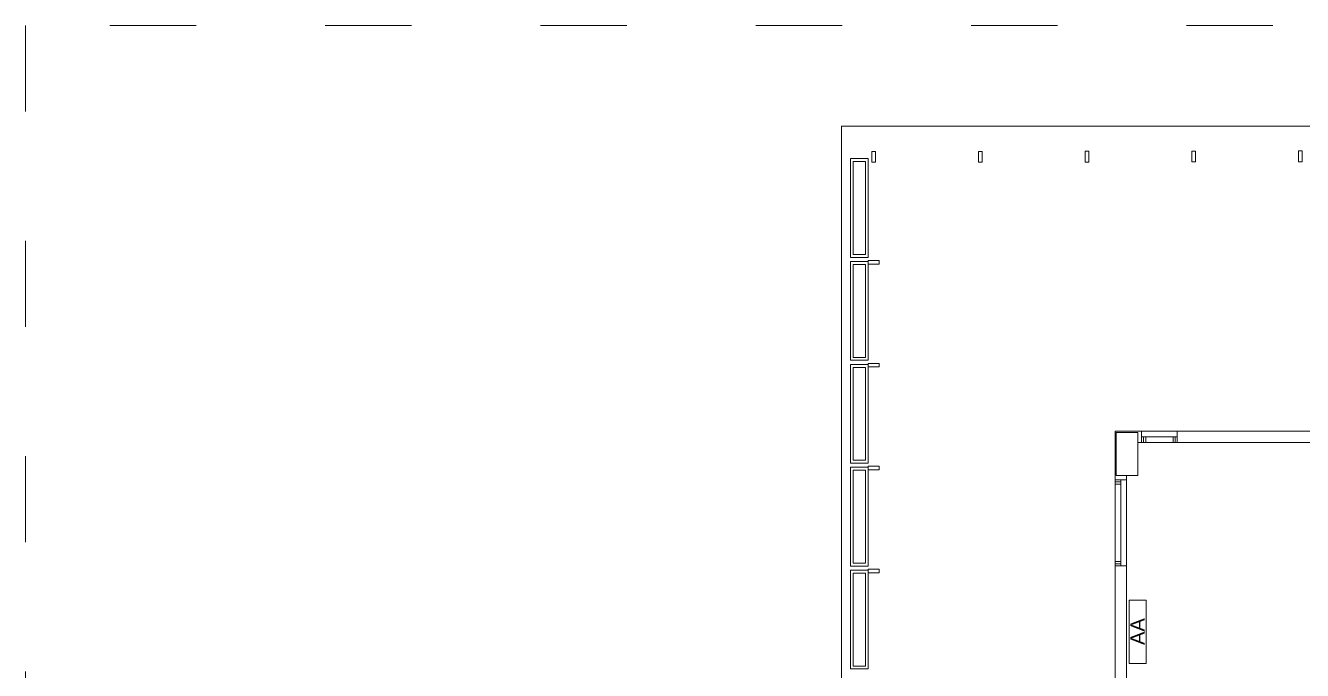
# Model space of a CAD drawing. Header units: millimetres. Extents: x 917 to 1168, y -421 to -23.
# Drawn here: x 984.27 to 1002.06, y -352.43 to -343.44 of the extents above; entities that cross this region are included whole.
import ezdxf

# ---------------------------------------------------------------- set-up
doc = ezdxf.new("R2010")
doc.units = ezdxf.units.MM
doc.header["$LTSCALE"] = 0.1
doc.linetypes.add('ACAD_ISO03W100', pattern=[30, 12, -18])
doc.linetypes.add('CONTINUA', pattern=[0])
doc.layers.get('0').update_dxf_attribs({"lineweight": 5})
for name, color, linetype, lineweight in [('A-GLAZ-CWMG', 7, 'Continuous', 5), ('A-WALL', 7, 'Continuous', 5), ('Arq-Equipamiento', 250, 'Continuous', 5)]:
    doc.layers.add(name, color=color, linetype=linetype, lineweight=lineweight)
doc.styles.get("Standard").update_dxf_attribs({"font": 'arial.ttf'})

# ---------------------------------------------------------------- blocks, each defined once
blk = doc.blocks.new('Montante rectangular - 50 x 150mm-V34-02 Torre PB')
at = {"layer": 'A-GLAZ-CWMG', "color": 8}
for p, q in [((-0.025, 0.075), (0.025, 0.075)), ((-0.025, 0.01), (-0.025, 0.075)), ((-0.025, -0.07), (-0.025, 0.01)), ((0.025, 0.075), (0.025, 0.019)), ((0.025, 0.019), (0.025, -0.056)), ((-0.025, -0.075), (-0.025, -0.07)), ((0.025, -0.075), (-0.025, -0.075)), ((0.025, -0.056), (0.025, -0.075))]:
    blk.add_line(p, q, dxfattribs=at)
blk = doc.blocks.new('Montante rectangular - 50 x 150mm-1800507-02 Torre PB')
at = {"layer": 'A-GLAZ-CWMG', "color": 7}
for p, q in [((-0.019, 0.075), (-0.05, 0.075)), ((-0.05, 0.075), (-0.05, -0.026))]:
    blk.add_line(p, q, dxfattribs=at)
at = {"layer": 'A-GLAZ-CWMG', "color": 77}
for p, q in [((0, 0.075), (-0.019, 0.075)), ((0, -0.073), (0, 0.075)), ((-0.05, -0.026), (-0.05, -0.031)), ((-0.05, -0.031), (-0.05, -0.039)), ((-0.05, -0.039), (-0.05, -0.047)), ((-0.05, -0.047), (-0.05, -0.055)), ((-0.05, -0.056), (-0.05, -0.063)), ((-0.05, -0.064), (-0.05, -0.072)), ((-0.05, -0.073), (-0.05, -0.075)), ((-0.05, -0.075), (0, -0.075))]:
    blk.add_line(p, q, dxfattribs=at)
blk = doc.blocks.new('Montante rectangular - 50 x 150mm-1800504-02 Torre PB')
at = {"layer": 'A-GLAZ-CWMG', "color": 8}
for p, q in [((-0.025, 0.075), (0.025, 0.075)), ((-0.025, -0.075), (-0.025, 0.075)), ((0.025, 0.075), (0.025, -0.075)), ((0.025, -0.075), (-0.025, -0.075))]:
    blk.add_line(p, q, dxfattribs=at)
blk = doc.blocks.new('2-PB F')
at = {"color": 8, "lineweight": 18}
for p, q in [((736.794, -349.132), (736.794, -349.81)), ((737.159, -349.132), (736.794, -349.132)), ((736.809, -349.149), (736.808, -349.149)), ((736.808, -349.149), (736.808, -349.749)), ((736.808, -349.749), (736.808, -349.149)), ((736.808, -349.149), (736.809, -349.149)), ((736.934, -349.149), (736.809, -349.149)), ((736.934, -349.149), (736.934, -349.147)), ((736.95, -349.149), (736.934, -349.149)), ((736.934, -349.149), (737.108, -349.149)), ((737.108, -349.149), (736.95, -349.149)), ((737.108, -349.272), (737.108, -349.149)), ((737.108, -349.149), (737.108, -349.288)), ((737.159, -349.21), (737.159, -349.132)), ((737.159, -349.132), (737.659, -349.132)), ((740.75, -349.132), (737.659, -349.132)), ((737.659, -349.132), (737.659, -349.21)), ((737.108, -349.273), (737.108, -349.272)), ((737.108, -349.285), (737.108, -349.273)), ((737.108, -349.286), (737.108, -349.285)), ((737.108, -349.288), (737.108, -349.286)), ((737.108, -349.749), (737.108, -349.288)), ((737.108, -349.288), (737.159, -349.288)), ((737.159, -349.21), (737.189, -349.21)), ((737.159, -349.288), (737.159, -349.21)), ((737.189, -349.288), (737.159, -349.288)), ((737.189, -349.21), (737.219, -349.21)), ((737.189, -349.288), (737.189, -349.21)), ((737.189, -349.21), (737.189, -349.288)), ((737.219, -349.288), (737.189, -349.288)), ((737.219, -349.21), (737.599, -349.21)), ((737.219, -349.225), (737.219, -349.21)), ((737.219, -349.21), (737.219, -349.288)), ((737.219, -349.288), (737.599, -349.288)), ((737.599, -349.21), (737.599, -349.225)), ((737.599, -349.21), (737.629, -349.21)), ((737.599, -349.288), (737.599, -349.21)), ((737.629, -349.288), (737.599, -349.288)), ((737.629, -349.21), (737.629, -349.288)), ((737.629, -349.21), (737.659, -349.21)), ((737.629, -349.288), (737.629, -349.21)), ((737.659, -349.288), (737.629, -349.288)), ((737.659, -349.21), (737.659, -349.288)), ((737.659, -349.288), (740.805, -349.288)), ((736.794, -349.81), (736.794, -349.84)), ((736.872, -349.81), (736.794, -349.81)), ((736.794, -349.84), (736.794, -349.87)), ((736.872, -349.84), (736.794, -349.84)), ((736.794, -349.84), (736.872, -349.84)), ((736.794, -349.87), (736.872, -349.87)), ((736.794, -350.95), (736.794, -349.87)), ((736.808, -349.749), (736.809, -349.749)), ((736.95, -349.749), (736.808, -349.749)), ((736.809, -349.749), (736.934, -349.749)), ((736.872, -349.87), (736.857, -349.87)), ((736.872, -349.81), (736.95, -349.81)), ((736.872, -349.84), (736.872, -349.81)), ((736.872, -349.87), (736.872, -349.84)), ((736.872, -350.95), (736.872, -349.87)), ((736.934, -349.749), (736.935, -349.749)), ((736.935, -349.749), (736.947, -349.749)), ((736.947, -349.749), (736.948, -349.749)), ((736.948, -349.749), (736.95, -349.749)), ((736.95, -349.749), (737.108, -349.749)), ((736.95, -349.81), (736.95, -349.749)), ((736.95, -349.81), (736.95, -351.01)), ((736.794, -350.95), (736.794, -350.98)), ((736.872, -350.95), (736.794, -350.95)), ((736.794, -350.98), (736.872, -350.98)), ((736.794, -350.98), (736.794, -351.01)), ((736.872, -350.98), (736.794, -350.98)), ((736.857, -350.95), (736.872, -350.95)), ((736.872, -350.98), (736.872, -350.95)), ((736.872, -351.01), (736.872, -350.98)), ((736.794, -351.01), (736.794, -354.896)), ((736.794, -351.01), (736.872, -351.01)), ((736.95, -351.01), (736.872, -351.01)), ((736.95, -353.156), (736.95, -351.01))]:
    blk.add_line(p, q, dxfattribs=at)
at = {"color": 8}
for points in [[(732.979, -344.884), (772.553, -344.884)], [(732.979, -361.3), (732.979, -344.884)]]:
    blk.add_lwpolyline(points, dxfattribs=at)
for points in [[(733.354, -346.71), (733.104, -346.71), (733.104, -345.335), (733.354, -345.335)], [(733.314, -346.67), (733.144, -346.67), (733.144, -345.375), (733.314, -345.375)], [(733.354, -348.144), (733.104, -348.144), (733.104, -346.769), (733.354, -346.769)], [(733.314, -348.104), (733.144, -348.104), (733.144, -346.809), (733.314, -346.809)], [(733.354, -349.578), (733.104, -349.578), (733.104, -348.203), (733.354, -348.203)], [(733.314, -349.538), (733.144, -349.538), (733.144, -348.243), (733.314, -348.243)], [(733.354, -351.011), (733.104, -351.011), (733.104, -349.636), (733.354, -349.636)], [(733.314, -350.971), (733.144, -350.971), (733.144, -349.676), (733.314, -349.676)], [(733.354, -352.445), (733.104, -352.445), (733.104, -351.07), (733.354, -351.07)], [(733.314, -352.405), (733.144, -352.405), (733.144, -351.11), (733.314, -351.11)]]:
    blk.add_lwpolyline(points, close=True, dxfattribs=at)
at = {"layer": 'Arq-Equipamiento', "color": 8, "linetype": 'CONTINUA', "lineweight": 18}
blk.add_lwpolyline([(737.223, -351.486), (736.988, -351.486), (736.988, -352.371), (737.223, -352.371)], close=True, dxfattribs=at)
at = {"color": 8, "rotation": 180}
blk.add_blockref('Montante rectangular - 50 x 150mm-1800507-02 Torre PB', (733.404, -345.308), dxfattribs=at)
at = {"color": 8, "extrusion": (0, 0, -1)}
for name, p, rotation in [('Montante rectangular - 50 x 150mm-1800504-02 Torre PB', (-734.915, -345.308), 180), ('Montante rectangular - 50 x 150mm-V34-02 Torre PB', (-733.429, -346.778), 90), ('Montante rectangular - 50 x 150mm-V34-02 Torre PB', (-733.429, -348.212), 90), ('Montante rectangular - 50 x 150mm-V34-02 Torre PB', (-733.429, -349.646), 90), ('Montante rectangular - 50 x 150mm-V34-02 Torre PB', (-733.429, -351.079), 90)]:
    blk.add_blockref(name, p, dxfattribs=dict(at, rotation=rotation))
at = {"layer": 'A-GLAZ-CWMG', "color": 7, "extrusion": (0, 0, -1), "rotation": 180}
for p in [(-736.402, -345.307), (-737.888, -345.305), (-739.374, -345.303)]:
    blk.add_blockref('Montante rectangular - 50 x 150mm-1800504-02 Torre PB', p, dxfattribs=at)
at = {"color": 8, "lineweight": 18, "insert": (737.003, -352.111), "char_height": 0.2, "attachment_point": 1, "rotation": 90}
blk.add_mtext_dynamic_manual_height_columns('AA', width=1, gutter_width=12.5, heights=[0], dxfattribs=at)

msp = doc.modelspace()

# ---------------------------------------------------------------- linework, layer by layer
at = {"layer": 'A-WALL', "color": 8, "linetype": 'ACAD_ISO03W100', "lineweight": 20}
msp.add_lwpolyline([(984.27, -343.441), (984.27, -360.561), (1091.645, -360.561), (1091.645, -343.441), (984.27, -343.441)], dxfattribs=at)

# ---------------------------------------------------------------- block references
at = {"color": 2, "linetype": 'CONTINUA', "lineweight": 13}
msp.add_blockref('2-PB F', (262.657, 0.039), dxfattribs=at)

doc.saveas('drawing.dxf')
